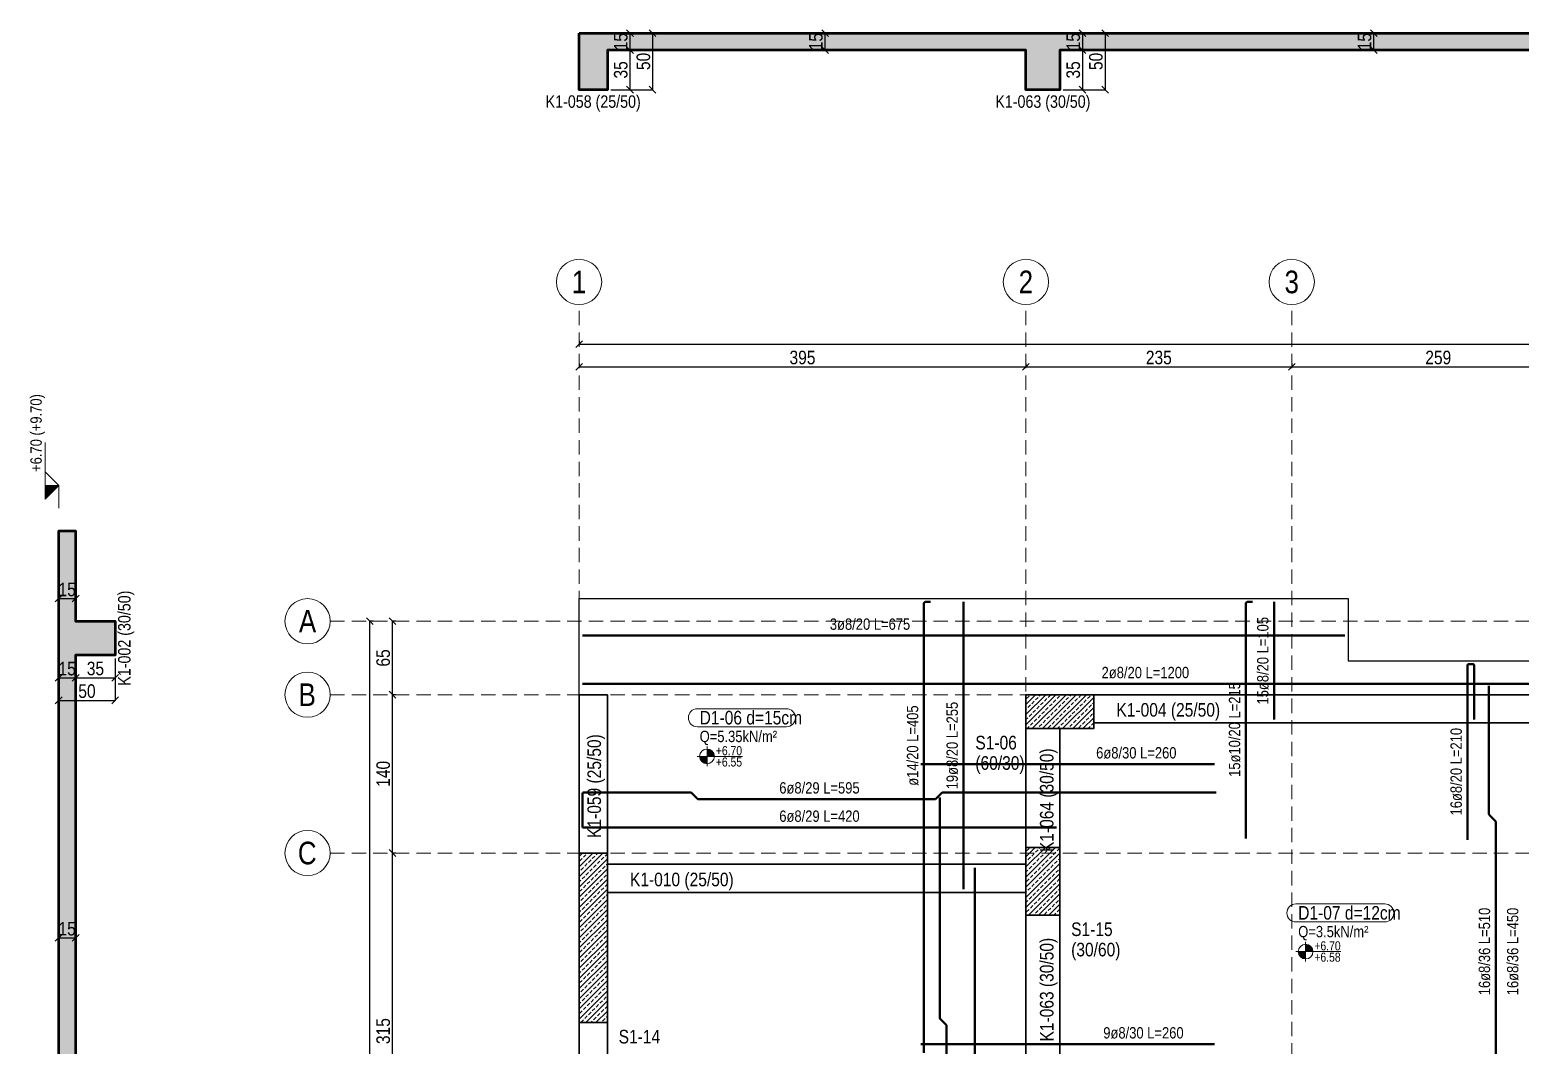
# Model space of a CAD drawing. Header units: millimetres. Extents: x 918 to 6439, y 631 to 3135.
# Drawn here: x 918 to 2236, y 2215 to 3113 of the extents above; entities that cross this region are included whole.
import ezdxf
from ezdxf.enums import TextEntityAlignment as Align

# ---------------------------------------------------------------- set-up
doc = ezdxf.new("R2010")
doc.units = ezdxf.units.MM
doc.linetypes.add('DASHED', pattern=[19.05, 12.7, -6.35])
for name, color, linetype, lineweight in [('AKS BALONU (BEYKENT)', 7, 'Continuous', 20), ('AKS CIZGISI (BEYKENT)', 252, 'DASHED', 20), ('AKS OLCU (BEYKENT)', 200, 'Continuous', 20), ('AKS YAZISI (BEYKENT)', 3, 'Continuous', 20), ('DONATI (BEYKENT)', 4, 'Continuous', 40), ('DONATI YAZISI (BEYKENT)', 3, 'Continuous', 20), ('DOSEME ISMI (BEYKENT)', 9, 'Continuous', 20), ('DOSEME PAFTA (BEYKENT)', 3, 'Continuous', 20), ('KAT SINIRI (BEYKENT)', 41, 'Continuous', 25), ('KESIT CIZGISI (BEYKENT)', 3, 'Continuous', 50), ('KIRIS (BEYKENT)', 2, 'Continuous', 30), ('KIRIS ISMI (BEYKENT)', 40, 'Continuous', 20), ('KOLON (BEYKENT)', 3, 'Continuous', 30), ('KOLON ISMI (BEYKENT)', 91, 'Continuous', 20), ('KOT CIZGISI (BEYKENT)', 7, 'Continuous', 20), ('KOT YAZI (BEYKENT)', 7, 'Continuous', 20), ('OLCU (BEYKENT)', 14, 'Continuous', 20), ('TARAMA (BEYKENT)', 252, 'Continuous', 20), ('YUK YAZISI (BEYKENT)', 140, 'Continuous', 20)]:
    doc.layers.add(name, color=color, linetype=linetype, lineweight=lineweight)
doc.styles.add('DONATI YAZISI (BEYKENT)', font='')
doc.styles.add('YAZI (BEYKENT)', font='')
doc.styles.get('DONATI YAZISI (BEYKENT)').set_extended_font_data('Bahnschrift Light Condensed')
doc.styles.get('YAZI (BEYKENT)').set_extended_font_data('Bahnschrift Light Condensed')
doc.dimstyles.new('AKS_OLCU', dxfattribs={"dimtxt": 12, "dimasz": 3, "dimexe": 0.18, "dimexo": 3, "dimgap": 2, "dimtad": 1, "dimdec": 0, "dimrnd": 0.5, "dimzin": 12, "dimdsep": 46, "dimtxsty": 'YAZI (BEYKENT)', "dimtsz": 3, "dimcen": 0.09, "dimclrt": 7, "dimadec": 0, "dimazin": 0, "dimtfac": 1, "dimtdec": 4, "dimtix": 1, "dimtmove": 0, "dimatfit": 3, "dimfxl": 1, "dimtolj": 1, "dimtzin": 0, "dimarcsym": 0})
doc.dimstyles.new('PLAN_OLCU', dxfattribs={"dimtxt": 12, "dimasz": 3, "dimexe": 0.18, "dimexo": 3, "dimgap": 2, "dimtad": 1, "dimdec": 0, "dimrnd": 0.5, "dimzin": 12, "dimdsep": 46, "dimtxsty": 'YAZI (BEYKENT)', "dimtsz": 3, "dimcen": 0.09, "dimclrt": 7, "dimadec": 0, "dimazin": 0, "dimtfac": 1, "dimtdec": 4, "dimtix": 1, "dimtmove": 0, "dimatfit": 3, "dimfxl": 1, "dimtolj": 1, "dimtzin": 0, "dimarcsym": 0})
pattern_1 = [(45, (-160760.9784, -10846.006), (-4.49012806, 4.49012806), []), (45, (-160756.488, -10846.006), (-4.49012806, 4.49012806), [3.175, -1.5875])]

# ---------------------------------------------------------------- blocks, each defined once
blk = doc.blocks.new('*D189')
at = {"layer": 'DEFPOINTS', "color": 0, "transparency": 16777216}
for p in [(944, 2559.6), (959, 2559.6), (959, 2539.6)]:
    blk.add_point(p, dxfattribs=at)
at = {"layer": 'OLCU (BEYKENT)', "color": 0, "lineweight": -2, "transparency": 16777216}
for p, q in [((944, 2556.6), (944, 2539.4)), ((959, 2556.6), (959, 2539.4)), ((941, 2536.6), (947, 2542.6)), ((944, 2539.6), (959, 2539.6)), ((956, 2536.6), (962, 2542.6))]:
    blk.add_line(p, q, dxfattribs=at)
at = {"layer": 'OLCU (BEYKENT)', "color": 7, "lineweight": 20, "transparency": 16777216, "insert": (951.5, 2547.6), "char_height": 12, "attachment_point": 5, "style": 'YAZI (BEYKENT)'}
blk.add_mtext('\\A1;15', dxfattribs=at)
blk = doc.blocks.new('*D190')
at = {"layer": 'DEFPOINTS', "color": 0, "transparency": 16777216}
for p in [(959, 2559.6), (994, 2559.6), (994, 2539.6)]:
    blk.add_point(p, dxfattribs=at)
at = {"layer": 'OLCU (BEYKENT)', "color": 0, "lineweight": -2, "transparency": 16777216}
for p, q in [((959, 2556.6), (959, 2539.4)), ((994, 2556.6), (994, 2539.4)), ((956, 2536.6), (962, 2542.6)), ((959, 2539.6), (994, 2539.6)), ((991, 2536.6), (997, 2542.6))]:
    blk.add_line(p, q, dxfattribs=at)
at = {"layer": 'OLCU (BEYKENT)', "color": 7, "lineweight": 20, "transparency": 16777216, "insert": (976.5, 2547.7), "char_height": 12, "attachment_point": 5, "style": 'YAZI (BEYKENT)'}
blk.add_mtext('\\A1;35', dxfattribs=at)
blk = doc.blocks.new('*D191')
at = {"layer": 'DEFPOINTS', "color": 0, "transparency": 16777216}
for p in [(944, 2559.6), (994, 2559.6), (994, 2519.6)]:
    blk.add_point(p, dxfattribs=at)
at = {"layer": 'OLCU (BEYKENT)', "color": 0, "lineweight": -2, "transparency": 16777216}
for p, q in [((944, 2556.6), (944, 2519.4)), ((994, 2556.6), (994, 2519.4)), ((941, 2516.6), (947, 2522.6)), ((944, 2519.6), (994, 2519.6)), ((991, 2516.6), (997, 2522.6))]:
    blk.add_line(p, q, dxfattribs=at)
at = {"layer": 'OLCU (BEYKENT)', "color": 7, "lineweight": 20, "transparency": 16777216, "insert": (969, 2527.7), "char_height": 12, "attachment_point": 5, "style": 'YAZI (BEYKENT)'}
blk.add_mtext('\\A1;50', dxfattribs=at)
blk = doc.blocks.new('*D204')
at = {"layer": 'DEFPOINTS', "color": 0, "transparency": 16777216}
for p in [(944, 2329.6), (959, 2329.6), (959, 2309.6)]:
    blk.add_point(p, dxfattribs=at)
at = {"layer": 'OLCU (BEYKENT)', "color": 0, "lineweight": -2, "transparency": 16777216}
for p, q in [((944, 2326.6), (944, 2309.4)), ((959, 2326.6), (959, 2309.4)), ((941, 2306.6), (947, 2312.6)), ((944, 2309.6), (959, 2309.6)), ((956, 2306.6), (962, 2312.6))]:
    blk.add_line(p, q, dxfattribs=at)
at = {"layer": 'OLCU (BEYKENT)', "color": 7, "lineweight": 20, "transparency": 16777216, "insert": (951.5, 2317.6), "char_height": 12, "attachment_point": 5, "style": 'YAZI (BEYKENT)'}
blk.add_mtext('\\A1;15', dxfattribs=at)
blk = doc.blocks.new('*D205')
at = {"layer": 'DEFPOINTS', "color": 0, "transparency": 16777216}
for p in [(944, 2629.6), (959, 2629.6), (959, 2609.6)]:
    blk.add_point(p, dxfattribs=at)
at = {"layer": 'OLCU (BEYKENT)', "color": 0, "lineweight": -2, "transparency": 16777216}
for p, q in [((944, 2626.6), (944, 2609.4)), ((959, 2626.6), (959, 2609.4)), ((941, 2606.6), (947, 2612.6)), ((944, 2609.6), (959, 2609.6)), ((956, 2606.6), (962, 2612.6))]:
    blk.add_line(p, q, dxfattribs=at)
at = {"layer": 'OLCU (BEYKENT)', "color": 7, "lineweight": 20, "transparency": 16777216, "insert": (951.5, 2617.6), "char_height": 12, "attachment_point": 5, "style": 'YAZI (BEYKENT)'}
blk.add_mtext('\\A1;15', dxfattribs=at)
blk = doc.blocks.new('*D210')
at = {"layer": 'AKS OLCU (BEYKENT)', "color": 0, "lineweight": -2, "transparency": 16777216}
for p, q in [((1401, 2831.6), (1407, 2837.6)), ((1404, 2837.6), (1404, 2834.7)), ((1404, 2834.6), (6139, 2834.6)), ((6136, 2831.6), (6142, 2837.6)), ((6139, 2837.6), (6139, 2834.7))]:
    blk.add_line(p, q, dxfattribs=at)
at = {"layer": 'DEFPOINTS', "color": 0, "transparency": 16777216}
for p in [(1404, 2834.6), (6139, 2834.6), (6139, 2834.6)]:
    blk.add_point(p, dxfattribs=at)
at = {"layer": 'AKS OLCU (BEYKENT)', "color": 7, "transparency": 16777216, "insert": (3771.5, 2842.7), "char_height": 12, "attachment_point": 5, "style": 'YAZI (BEYKENT)'}
blk.add_mtext('\\A1;4735', dxfattribs=at)
blk = doc.blocks.new('*D211')
at = {"layer": 'AKS OLCU (BEYKENT)', "color": 0, "lineweight": -2, "transparency": 16777216}
for p, q in [((1401, 2811.6), (1407, 2817.6)), ((1404, 2817.6), (1404, 2814.7)), ((1404, 2814.6), (1799, 2814.6)), ((1796, 2811.6), (1802, 2817.6)), ((1799, 2817.6), (1799, 2814.7))]:
    blk.add_line(p, q, dxfattribs=at)
at = {"layer": 'DEFPOINTS', "color": 0, "transparency": 16777216}
for p in [(1404, 2814.6), (1799, 2814.6), (1799, 2814.6)]:
    blk.add_point(p, dxfattribs=at)
at = {"layer": 'AKS OLCU (BEYKENT)', "color": 7, "transparency": 16777216, "insert": (1601.5, 2822.7), "char_height": 12, "attachment_point": 5, "style": 'YAZI (BEYKENT)'}
blk.add_mtext('\\A1;395', dxfattribs=at)
blk = doc.blocks.new('*D212')
at = {"layer": 'AKS OLCU (BEYKENT)', "color": 0, "lineweight": -2, "transparency": 16777216}
for p, q in [((1796, 2811.6), (1802, 2817.6)), ((1799, 2817.6), (1799, 2814.7)), ((1799, 2814.6), (2034, 2814.6)), ((2031, 2811.6), (2037, 2817.6)), ((2034, 2817.6), (2034, 2814.7))]:
    blk.add_line(p, q, dxfattribs=at)
at = {"layer": 'DEFPOINTS', "color": 0, "transparency": 16777216}
for p in [(1799, 2814.6), (2034, 2814.6), (2034, 2814.6)]:
    blk.add_point(p, dxfattribs=at)
at = {"layer": 'AKS OLCU (BEYKENT)', "color": 7, "transparency": 16777216, "insert": (1916.5, 2822.7), "char_height": 12, "attachment_point": 5, "style": 'YAZI (BEYKENT)'}
blk.add_mtext('\\A1;235', dxfattribs=at)
blk = doc.blocks.new('*D235')
at = {"layer": 'AKS OLCU (BEYKENT)', "color": 0, "lineweight": -2, "transparency": 16777216}
for p, q in [((2031, 2811.6), (2037, 2817.6)), ((2034, 2817.6), (2034, 2814.7)), ((2034, 2814.6), (2293, 2814.6)), ((2290, 2811.6), (2296, 2817.6)), ((2293, 2817.6), (2293, 2814.7))]:
    blk.add_line(p, q, dxfattribs=at)
at = {"layer": 'DEFPOINTS', "color": 0, "transparency": 16777216}
for p in [(2034, 2814.6), (2293, 2814.6), (2293, 2814.6)]:
    blk.add_point(p, dxfattribs=at)
at = {"layer": 'AKS OLCU (BEYKENT)', "color": 7, "transparency": 16777216, "insert": (2163.5, 2822.7), "char_height": 12, "attachment_point": 5, "style": 'YAZI (BEYKENT)'}
blk.add_mtext('\\A1;259', dxfattribs=at)
blk = doc.blocks.new('*D241')
at = {"layer": 'AKS OLCU (BEYKENT)', "color": 0, "lineweight": -2, "transparency": 16777216}
for p, q in [((1222, 2586.6), (1216, 2592.6)), ((1219, 959.6), (1219, 2589.6)), ((1222, 2589.6), (1219.2, 2589.6)), ((1222, 956.6), (1216, 962.6)), ((1222, 959.6), (1219.2, 959.6))]:
    blk.add_line(p, q, dxfattribs=at)
at = {"layer": 'DEFPOINTS', "color": 0, "transparency": 16777216}
for p in [(1219, 2589.6), (1219, 2589.6), (1219, 959.6)]:
    blk.add_point(p, dxfattribs=at)
at = {"layer": 'AKS OLCU (BEYKENT)', "color": 7, "transparency": 16777216, "insert": (1210.9, 1774.6), "char_height": 12, "attachment_point": 5, "rotation": 90, "style": 'YAZI (BEYKENT)'}
blk.add_mtext('\\A1;1630', dxfattribs=at)
blk = doc.blocks.new('*D247')
at = {"layer": 'AKS OLCU (BEYKENT)', "color": 0, "lineweight": -2, "transparency": 16777216}
for p, q in [((1242, 2381.6), (1236, 2387.6)), ((1239, 2069.6), (1239, 2384.6)), ((1242, 2384.6), (1239.2, 2384.6)), ((1242, 2066.6), (1236, 2072.6)), ((1242, 2069.6), (1239.2, 2069.6))]:
    blk.add_line(p, q, dxfattribs=at)
at = {"layer": 'DEFPOINTS', "color": 0, "transparency": 16777216}
for p in [(1239, 2384.6), (1239, 2384.6), (1239, 2069.6)]:
    blk.add_point(p, dxfattribs=at)
at = {"layer": 'AKS OLCU (BEYKENT)', "color": 7, "transparency": 16777216, "insert": (1230.9, 2227.1), "char_height": 12, "attachment_point": 5, "rotation": 90, "style": 'YAZI (BEYKENT)'}
blk.add_mtext('\\A1;315', dxfattribs=at)
blk = doc.blocks.new('*D248')
at = {"layer": 'AKS OLCU (BEYKENT)', "color": 0, "lineweight": -2, "transparency": 16777216}
for p, q in [((1242, 2521.6), (1236, 2527.6)), ((1239, 2384.6), (1239, 2524.6)), ((1242, 2524.6), (1239.2, 2524.6)), ((1242, 2381.6), (1236, 2387.6)), ((1242, 2384.6), (1239.2, 2384.6))]:
    blk.add_line(p, q, dxfattribs=at)
at = {"layer": 'DEFPOINTS', "color": 0, "transparency": 16777216}
for p in [(1239, 2524.6), (1239, 2524.6), (1239, 2384.6)]:
    blk.add_point(p, dxfattribs=at)
at = {"layer": 'AKS OLCU (BEYKENT)', "color": 7, "transparency": 16777216, "insert": (1230.9, 2454.6), "char_height": 12, "attachment_point": 5, "rotation": 90, "style": 'YAZI (BEYKENT)'}
blk.add_mtext('\\A1;140', dxfattribs=at)
blk = doc.blocks.new('*D249')
at = {"layer": 'AKS OLCU (BEYKENT)', "color": 0, "lineweight": -2, "transparency": 16777216}
for p, q in [((1242, 2586.6), (1236, 2592.6)), ((1239, 2524.6), (1239, 2589.6)), ((1242, 2589.6), (1239.2, 2589.6)), ((1242, 2521.6), (1236, 2527.6)), ((1242, 2524.6), (1239.2, 2524.6))]:
    blk.add_line(p, q, dxfattribs=at)
at = {"layer": 'DEFPOINTS', "color": 0, "transparency": 16777216}
for p in [(1239, 2589.6), (1239, 2589.6), (1239, 2524.6)]:
    blk.add_point(p, dxfattribs=at)
at = {"layer": 'AKS OLCU (BEYKENT)', "color": 7, "transparency": 16777216, "insert": (1230.9, 2557.1), "char_height": 12, "attachment_point": 5, "rotation": 90, "style": 'YAZI (BEYKENT)'}
blk.add_mtext('\\A1;65', dxfattribs=at)
blk = doc.blocks.new('*D138')
at = {"layer": 'DEFPOINTS', "color": 0, "transparency": 16777216}
for p in [(1429, 3109.6), (1429, 3094.6), (1449, 3094.6)]:
    blk.add_point(p, dxfattribs=at)
at = {"layer": 'OLCU (BEYKENT)', "color": 0, "lineweight": -2, "transparency": 16777216}
for p, q in [((1432, 3109.6), (1449.2, 3109.6)), ((1452, 3106.6), (1446, 3112.6)), ((1449, 3109.6), (1449, 3094.6)), ((1452, 3091.6), (1446, 3097.6)), ((1432, 3094.6), (1449.2, 3094.6))]:
    blk.add_line(p, q, dxfattribs=at)
at = {"layer": 'OLCU (BEYKENT)', "color": 7, "lineweight": 20, "transparency": 16777216, "insert": (1440.9, 3102.1), "char_height": 12, "attachment_point": 5, "rotation": 90, "style": 'YAZI (BEYKENT)'}
blk.add_mtext('\\A1;15', dxfattribs=at)
blk = doc.blocks.new('*D139')
at = {"layer": 'DEFPOINTS', "color": 0, "transparency": 16777216}
for p in [(1429, 3094.6), (1429, 3059.6), (1449, 3059.6)]:
    blk.add_point(p, dxfattribs=at)
at = {"layer": 'OLCU (BEYKENT)', "color": 0, "lineweight": -2, "transparency": 16777216}
for p, q in [((1452, 3091.6), (1446, 3097.6)), ((1432, 3094.6), (1449.2, 3094.6)), ((1449, 3094.6), (1449, 3059.6)), ((1432, 3059.6), (1449.2, 3059.6)), ((1452, 3056.6), (1446, 3062.6))]:
    blk.add_line(p, q, dxfattribs=at)
at = {"layer": 'OLCU (BEYKENT)', "color": 7, "lineweight": 20, "transparency": 16777216, "insert": (1440.9, 3077.1), "char_height": 12, "attachment_point": 5, "rotation": 90, "style": 'YAZI (BEYKENT)'}
blk.add_mtext('\\A1;35', dxfattribs=at)
blk = doc.blocks.new('*D140')
at = {"layer": 'DEFPOINTS', "color": 0, "transparency": 16777216}
for p in [(1429, 3109.6), (1429, 3059.6), (1469, 3059.6)]:
    blk.add_point(p, dxfattribs=at)
at = {"layer": 'OLCU (BEYKENT)', "color": 0, "lineweight": -2, "transparency": 16777216}
for p, q in [((1432, 3109.6), (1469.2, 3109.6)), ((1472, 3106.6), (1466, 3112.6)), ((1469, 3109.6), (1469, 3059.6)), ((1432, 3059.6), (1469.2, 3059.6)), ((1472, 3056.6), (1466, 3062.6))]:
    blk.add_line(p, q, dxfattribs=at)
at = {"layer": 'OLCU (BEYKENT)', "color": 7, "lineweight": 20, "transparency": 16777216, "insert": (1460.9, 3084.6), "char_height": 12, "attachment_point": 5, "rotation": 90, "style": 'YAZI (BEYKENT)'}
blk.add_mtext('\\A1;50', dxfattribs=at)
blk = doc.blocks.new('*D141')
at = {"layer": 'DEFPOINTS', "color": 0, "transparency": 16777216}
for p in [(1829, 3109.6), (1829, 3094.6), (1849, 3094.6)]:
    blk.add_point(p, dxfattribs=at)
at = {"layer": 'OLCU (BEYKENT)', "color": 0, "lineweight": -2, "transparency": 16777216}
for p, q in [((1832, 3109.6), (1849.2, 3109.6)), ((1852, 3106.6), (1846, 3112.6)), ((1849, 3109.6), (1849, 3094.6)), ((1852, 3091.6), (1846, 3097.6)), ((1832, 3094.6), (1849.2, 3094.6))]:
    blk.add_line(p, q, dxfattribs=at)
at = {"layer": 'OLCU (BEYKENT)', "color": 7, "lineweight": 20, "transparency": 16777216, "insert": (1840.9, 3102.1), "char_height": 12, "attachment_point": 5, "rotation": 90, "style": 'YAZI (BEYKENT)'}
blk.add_mtext('\\A1;15', dxfattribs=at)
blk = doc.blocks.new('*D142')
at = {"layer": 'DEFPOINTS', "color": 0, "transparency": 16777216}
for p in [(1829, 3094.6), (1829, 3059.6), (1849, 3059.6)]:
    blk.add_point(p, dxfattribs=at)
at = {"layer": 'OLCU (BEYKENT)', "color": 0, "lineweight": -2, "transparency": 16777216}
for p, q in [((1852, 3091.6), (1846, 3097.6)), ((1832, 3094.6), (1849.2, 3094.6)), ((1849, 3094.6), (1849, 3059.6)), ((1832, 3059.6), (1849.2, 3059.6)), ((1852, 3056.6), (1846, 3062.6))]:
    blk.add_line(p, q, dxfattribs=at)
at = {"layer": 'OLCU (BEYKENT)', "color": 7, "lineweight": 20, "transparency": 16777216, "insert": (1840.9, 3077.1), "char_height": 12, "attachment_point": 5, "rotation": 90, "style": 'YAZI (BEYKENT)'}
blk.add_mtext('\\A1;35', dxfattribs=at)
blk = doc.blocks.new('*D143')
at = {"layer": 'DEFPOINTS', "color": 0, "transparency": 16777216}
for p in [(1829, 3109.6), (1829, 3059.6), (1869, 3059.6)]:
    blk.add_point(p, dxfattribs=at)
at = {"layer": 'OLCU (BEYKENT)', "color": 0, "lineweight": -2, "transparency": 16777216}
for p, q in [((1832, 3109.6), (1869.2, 3109.6)), ((1872, 3106.6), (1866, 3112.6)), ((1869, 3109.6), (1869, 3059.6)), ((1832, 3059.6), (1869.2, 3059.6)), ((1872, 3056.6), (1866, 3062.6))]:
    blk.add_line(p, q, dxfattribs=at)
at = {"layer": 'OLCU (BEYKENT)', "color": 7, "lineweight": 20, "transparency": 16777216, "insert": (1860.9, 3084.6), "char_height": 12, "attachment_point": 5, "rotation": 90, "style": 'YAZI (BEYKENT)'}
blk.add_mtext('\\A1;50', dxfattribs=at)
blk = doc.blocks.new('*D179')
at = {"layer": 'DEFPOINTS', "color": 0, "transparency": 16777216}
for p in [(2086.5, 3109.6), (2106.5, 3109.6), (2086.5, 3094.6)]:
    blk.add_point(p, dxfattribs=at)
at = {"layer": 'OLCU (BEYKENT)', "color": 0, "lineweight": -2, "transparency": 16777216}
for p, q in [((2089.5, 3109.6), (2106.7, 3109.6)), ((2109.5, 3106.6), (2103.5, 3112.6)), ((2106.5, 3094.6), (2106.5, 3109.6)), ((2109.5, 3091.6), (2103.5, 3097.6)), ((2089.5, 3094.6), (2106.7, 3094.6))]:
    blk.add_line(p, q, dxfattribs=at)
at = {"layer": 'OLCU (BEYKENT)', "color": 7, "lineweight": 20, "transparency": 16777216, "insert": (2098.4, 3102.1), "char_height": 12, "attachment_point": 5, "rotation": 90, "style": 'YAZI (BEYKENT)'}
blk.add_mtext('\\A1;15', dxfattribs=at)
blk = doc.blocks.new('*D186')
at = {"layer": 'DEFPOINTS', "color": 0, "transparency": 16777216}
for p in [(1601.5, 3109.6), (1621.5, 3109.6), (1601.5, 3094.6)]:
    blk.add_point(p, dxfattribs=at)
at = {"layer": 'OLCU (BEYKENT)', "color": 0, "lineweight": -2, "transparency": 16777216}
for p, q in [((1604.5, 3109.6), (1621.7, 3109.6)), ((1624.5, 3106.6), (1618.5, 3112.6)), ((1621.5, 3094.6), (1621.5, 3109.6)), ((1624.5, 3091.6), (1618.5, 3097.6)), ((1604.5, 3094.6), (1621.7, 3094.6))]:
    blk.add_line(p, q, dxfattribs=at)
at = {"layer": 'OLCU (BEYKENT)', "color": 7, "lineweight": 20, "transparency": 16777216, "insert": (1613.4, 3102.1), "char_height": 12, "attachment_point": 5, "rotation": 90, "style": 'YAZI (BEYKENT)'}
blk.add_mtext('\\A1;15', dxfattribs=at)

msp = doc.modelspace()

# ---------------------------------------------------------------- hatches: boundary and pattern name
at = {"layer": 'KOT CIZGISI (BEYKENT)'}
msp.add_hatch(color=250, dxfattribs=at).paths.add_polyline_path([(944, 2709.6), (932, 2697.6), (932, 2709.6)])
at = {"layer": 'KOT CIZGISI (BEYKENT)', "true_color": 0x000000}
h = msp.add_hatch(color=18, dxfattribs=at)
h.dxf.hatch_style = 1
h.paths.add_polyline_path([(1517.1, 2470), (1510.6, 2470, 0.414214), (1517.1, 2463.5)])
h = msp.add_hatch(color=18, dxfattribs=at)
h.dxf.hatch_style = 1
h.paths.add_polyline_path([(1517.1, 2476.6), (1517.1, 2470), (1523.7, 2470, 0.414214)])
h = msp.add_hatch(color=18, dxfattribs=at)
h.dxf.hatch_style = 1
h.paths.add_polyline_path([(2046.2, 2297.4), (2039.7, 2297.4, 0.414214), (2046.2, 2290.9)])
h = msp.add_hatch(color=18, dxfattribs=at)
h.dxf.hatch_style = 1
h.paths.add_polyline_path([(2046.2, 2303.9), (2046.2, 2297.4), (2052.8, 2297.4, 0.414214)])
at = {"layer": 'TARAMA (BEYKENT)'}
h = msp.add_hatch(dxfattribs=at)
h.set_pattern_fill('ANSI33', color=256, style=0)
h.set_pattern_definition([(45, (-155060.9784, -10846.006), (-4.49012806, 4.49012806), []), (45, (-155056.488, -10846.006), (-4.49012806, 4.49012806), [3.175, -1.5875])])
h.paths.add_polyline_path([(1404, 3109.6), (6139, 3109.6), (6139, 3059.6), (6114, 3059.6), (6114, 3094.6), (5744, 3094.6), (5744, 3059.6), (5714, 3059.6), (5714, 3094.6), (5164, 3094.6), (5164, 3059.6), (5139, 3059.6), (5139, 3094.6), (4869, 3094.6), (4869, 3059.6), (4844, 3059.6), (4844, 3094.6), (4574, 3094.6), (4574, 3059.6), (4549, 3059.6), (4549, 3094.6), (4169, 3094.6), (4169, 3059.6), (4139, 3059.6), (4139, 3094.6), (3594, 3094.6), (3594, 3059.6), (3569, 3059.6), (3569, 3094.6), (3294, 3094.6), (3294, 3059.6), (3269, 3059.6), (3269, 3094.6), (2999, 3094.6), (2999, 3059.6), (2974, 3059.6), (2974, 3094.6), (2699, 3094.6), (2699, 3059.6), (2674, 3059.6), (2674, 3094.6), (2399, 3094.6), (2399, 3059.6), (2374, 3059.6), (2374, 3094.6), (1829, 3094.6), (1829, 3059.6), (1799, 3059.6), (1799, 3094.6), (1429, 3094.6), (1429, 3059.6), (1404, 3059.6)])
h = msp.add_hatch(dxfattribs=at)
h.set_pattern_fill('ANSI33', color=256, style=0)
h.set_pattern_definition(pattern_1)
h.paths.add_polyline_path([(959, 879.6), (944, 879.6), (944, 2669.6), (959, 2669.6), (959, 2589.6), (994, 2589.6), (994, 2559.6), (959, 2559.6), (959, 2094.6), (994, 2094.6), (994, 2069.6), (959, 2069.6), (959, 1794.6), (994, 1794.6), (994, 1764.6), (959, 1764.6), (959, 1479.6), (994, 1479.6), (994, 1454.6), (959, 1454.6), (959, 989.6), (994, 989.6), (994, 959.6), (959, 959.6)])
h = msp.add_hatch(dxfattribs=at)
h.set_pattern_fill('ANSI33', color=256, style=0)
h.set_pattern_definition(pattern_1)
h.paths.add_polyline_path([(1799, 2494.6), (1859, 2494.6), (1859, 2524.6), (1799, 2524.6)])
h = msp.add_hatch(dxfattribs=at)
h.set_pattern_fill('ANSI33', color=256, style=0)
h.set_pattern_definition(pattern_1)
h.paths.add_polyline_path([(1799, 2329.6), (1829, 2329.6), (1829, 2389.6), (1799, 2389.6)])
h = msp.add_hatch(dxfattribs=at)
h.set_pattern_fill('ANSI33', color=256, style=0)
h.set_pattern_definition(pattern_1)
h.paths.add_polyline_path([(1404, 2234.6), (1429, 2234.6), (1429, 2384.6), (1404, 2384.6)])

# ---------------------------------------------------------------- linework, layer by layer
at = {"layer": 'AKS BALONU (BEYKENT)'}
for centre in [(1404, 2889.6), (1799, 2889.6), (2034, 2889.6), (1164, 2589.6), (1164, 2524.6), (1164, 2384.6)]:
    msp.add_circle(centre, 20, dxfattribs=at)
at = {"layer": 'AKS CIZGISI (BEYKENT)'}
for p, q in [((1404, 679.6), (1404, 2869.6)), ((1799, 679.6), (1799, 2869.6)), ((2034, 679.6), (2034, 2869.6)), ((1184, 2589.6), (6359, 2589.6)), ((1184, 2524.6), (6359, 2524.6)), ((1184, 2384.6), (6359, 2384.6))]:
    msp.add_line(p, q, dxfattribs=at)
at = {"layer": 'DONATI (BEYKENT)'}
for points in [[(1708.8, 2207.8), (1708.8, 2605.1, -0.414214), (1710.3, 2606.6), (1714.8, 2606.6)], [(1993.4, 2397.3), (1993.4, 2605.1, -0.414214), (1994.9, 2606.6), (1999.4, 2606.6)], [(2195.3, 2502.6), (2195.3, 2550.1, 0.414214), (2193.8, 2551.6), (2190.8, 2551.6, 0.414214), (2189.3, 2550.1), (2189.3, 2396.3)], [(2208.3, 2532.3), (2208.3, 2419.2, 0.198912), (2208.8, 2418.1), (2213.9, 2413, -0.198912), (2214.3, 2411.9), (2214.3, 2182.2, -0.198912), (2213.9, 2181.1), (2208.8, 2176, 0.198912), (2208.3, 2174.9), (2208.3, 2026.6)], [(1407, 2407.2), (1407, 2436.7, -0.414214), (1408.5, 2438.2), (1502.4, 2438.2, -0.198912), (1503.5, 2437.7), (1508.6, 2432.6, 0.198912), (1509.6, 2432.2), (1718.4, 2432.2, 0.198912), (1719.5, 2432.6), (1724.6, 2437.7, -0.198912), (1725.6, 2438.2), (1967.3, 2438.2)], [(1722.8, 1622.8), (1722.8, 1904.9, -0.198912), (1723.2, 1906), (1728.3, 1911.1, 0.198912), (1728.8, 1912.2), (1728.8, 2231.9, 0.198912), (1728.3, 2233), (1723.2, 2238.1, -0.198912), (1722.8, 2239.2), (1722.8, 2433.6)]]:
    msp.add_lwpolyline(points, format="xyb", dxfattribs=at)
for points in [[(1743.8, 2606.6), (1743.8, 2352.6)], [(2018.4, 2606.6), (2018.4, 2502.6)], [(2081, 2577), (1407, 2577)], [(2607, 2534.2), (1407, 2534.2)], [(1965.8, 2463.2), (1706, 2463.2)], [(1826, 2407.2), (1407, 2407.2)], [(1753.8, 2371.6), (1753.8, 1767.6)], [(1965.8, 2215.6), (1706, 2215.6)]]:
    msp.add_lwpolyline(points, dxfattribs=at)
at = {"layer": 'DOSEME PAFTA (BEYKENT)'}
for points in [[(1508.6, 2512.2), (1587.3, 2512.2, -1), (1587.3, 2496.2), (1508.6, 2496.2, -1)], [(2037.7, 2339.6), (2116.2, 2339.6, -1), (2116.2, 2323.6), (2037.7, 2323.6, -1)]]:
    msp.add_lwpolyline(points, format="xyb", close=True, dxfattribs=at)
at = {"layer": 'KAT SINIRI (BEYKENT)'}
msp.add_lwpolyline([(4549, 939.6), (3884, 939.6), (3884, 994.6), (2084, 994.6), (2084, 939.6), (1404, 939.6), (1404, 1664.6), (1384, 1664.6), (1384, 1714.6), (1404, 1714.6), (1404, 2609.6), (2084, 2609.6), (2084, 2554.6), (3884, 2554.6), (3884, 2609.6), (4549, 2609.6)], dxfattribs=at)
at = {"layer": 'KESIT CIZGISI (BEYKENT)'}
for points in [[(1404, 3109.6), (6139, 3109.6)], [(2374, 3094.6), (1829, 3094.6), (1829, 3059.6), (1799, 3059.6), (1799, 3094.6), (1429, 3094.6), (1429, 3059.6), (1404, 3059.6), (1404, 3109.6)], [(944, 879.6), (944, 2669.6), (959, 2669.6), (959, 2589.6), (994, 2589.6), (994, 2559.6), (959, 2559.6), (959, 2094.6)]]:
    msp.add_lwpolyline(points, dxfattribs=at)
at = {"layer": 'KIRIS (BEYKENT)'}
for p, q in [((1404, 2524.6), (1429, 2524.6)), ((1404, 2384.6), (1404, 2524.6)), ((1429, 2524.6), (1429, 2384.6)), ((1859, 2524.6), (2374, 2524.6)), ((1799, 2389.6), (1799, 2494.6)), ((1829, 2494.6), (1829, 2389.6)), ((2374, 2499.6), (1859, 2499.6)), ((1429, 2374.6), (1799, 2374.6)), ((1799, 2349.6), (1429, 2349.6)), ((1799, 2129.6), (1799, 2329.6)), ((1829, 2329.6), (1829, 2129.6)), ((1404, 1824.6), (1404, 2234.6)), ((1429, 2234.6), (1429, 1824.6))]:
    msp.add_line(p, q, dxfattribs=at)
at = {"layer": 'KOLON (BEYKENT)'}
for points in [[(1799, 2494.6), (1859, 2494.6), (1859, 2524.6), (1799, 2524.6)], [(1799, 2329.6), (1829, 2329.6), (1829, 2389.6), (1799, 2389.6)], [(1404, 2234.6), (1429, 2234.6), (1429, 2384.6), (1404, 2384.6)]]:
    msp.add_lwpolyline(points, close=True, dxfattribs=at)
at = {"layer": 'KOT CIZGISI (BEYKENT)'}
for p, q in [((932, 2721.6), (932, 2747.6)), ((932, 2697.6), (932, 2721.6)), ((944, 2709.6), (932, 2721.6)), ((932, 2721.6), (932, 2709.6)), ((944, 2689.6), (944, 2709.6)), ((1517.1, 2478.7), (1517.1, 2461.3)), ((1508.4, 2470), (1548.4, 2470)), ((2046.2, 2306.1), (2046.2, 2288.7)), ((2037.5, 2297.4), (2077.5, 2297.4))]:
    msp.add_line(p, q, dxfattribs=at)
msp.add_lwpolyline([(944, 2709.6), (932, 2697.6), (932, 2709.6)], close=True, dxfattribs=at)
for centre in [(1517.1, 2470), (2046.2, 2297.4)]:
    msp.add_circle(centre, 6.52, dxfattribs=at)

# ---------------------------------------------------------------- texts
at = {"layer": 'AKS YAZISI (BEYKENT)', "style": 'YAZI (BEYKENT)'}
for s, p in [('1', (1404, 2889.6)), ('2', (1799, 2889.6)), ('3', (2034, 2889.6)), ('A', (1164, 2589.6)), ('B', (1163.7, 2524.6)), ('C', (1163.7, 2384.6))]:
    msp.add_text(s, height=20, dxfattribs=at).set_placement(p, align=Align.MIDDLE_CENTER)
at = {"layer": 'DONATI YAZISI (BEYKENT)', "style": 'DONATI YAZISI (BEYKENT)'}
for s, p in [('3ø8/20 L=675', (1661.2, 2587)), ('2ø8/20 L=1200', (1904.6, 2544.2)), ('6ø8/30 L=260', (1896.6, 2473.2)), ('6ø8/29 L=595', (1616.5, 2442.2)), ('6ø8/29 L=420', (1616.5, 2417.2)), ('9ø8/30 L=260', (1902.9, 2225.6))]:
    msp.add_text(s, height=10, dxfattribs=at).set_placement(p, align=Align.MIDDLE_CENTER)
for s, p in [('15ø8/20 L=105', (2008.4, 2554.6)), ('15ø10/20 L=215', (1983.4, 2493.8)), ('19ø8/20 L=255', (1733.8, 2479.6)), ('ø14/20 L=405', (1698.8, 2479.6)), ('16ø8/20 L=210', (2179.3, 2456.5)), ('16ø8/36 L=510', (2204.3, 2297.5)), ('16ø8/36 L=450', (2229.3, 2297.5))]:
    msp.add_text(s, height=10, rotation=90, dxfattribs=at).set_placement(p, align=Align.MIDDLE_CENTER)
at = {"layer": 'DOSEME ISMI (BEYKENT)', "style": 'YAZI (BEYKENT)'}
for s, p in [('D1-06 d=15cm', (1510.6, 2494.7)), ('D1-07 d=12cm', (2039.7, 2322.1))]:
    msp.add_text(s, height=12, dxfattribs=at).set_placement(p, align=Align.BOTTOM_LEFT)
at = {"layer": 'KIRIS ISMI (BEYKENT)', "style": 'YAZI (BEYKENT)'}
for s, p in [('K1-058 (25/50)', (1416.5, 3054.6)), ('K1-063 (30/50)', (1814, 3054.6))]:
    msp.add_text(s, height=11, dxfattribs=at).set_placement(p, align=Align.TOP_CENTER)
msp.add_text('K1-002 (30/50)', height=11, rotation=90, dxfattribs=at).set_placement((1002, 2574.6), align=Align.MIDDLE_CENTER)
for s, p in [('K1-004 (25/50)', (1879, 2501.6)), ('K1-010 (25/50)', (1449, 2351.6))]:
    msp.add_text(s, height=12, dxfattribs=at).set_placement(p, align=Align.BOTTOM_LEFT)
for s, p in [('K1-059 (25/50)', (1427, 2489.6)), ('K1-064 (30/50)', (1827, 2477.1)), ('K1-063 (30/50)', (1827, 2309.6))]:
    msp.add_text(s, height=12, rotation=90, dxfattribs=at).set_placement(p, align=Align.BOTTOM_RIGHT)
at = {"layer": 'KOLON ISMI (BEYKENT)', "style": 'YAZI (BEYKENT)'}
for s, p in [('S1-06', (1754.3, 2472.6)), ('(60/30)', (1754.3, 2454.6)), ('S1-15', (1839, 2307.6)), ('(30/60)', (1839, 2289.6)), ('S1-14', (1439, 2212.6))]:
    msp.add_text(s, height=12, dxfattribs=at).set_placement(p, align=Align.BOTTOM_LEFT)
at = {"layer": 'KOT YAZI (BEYKENT)', "style": 'YAZI (BEYKENT)'}
msp.add_text('+6.70 (+9.70)', height=10, rotation=90, dxfattribs=at).set_placement((932, 2721.6), align=Align.BOTTOM_LEFT)
for s, p in [('+6.70', (1524.9, 2468.7)), ('+6.55', (1524.9, 2458.7)), ('+6.70', (2054, 2296.1)), ('+6.58', (2054, 2286.1))]:
    msp.add_text(s, height=8, dxfattribs=at).set_placement(p, align=Align.BOTTOM_LEFT)
at = {"layer": 'YUK YAZISI (BEYKENT)', "style": 'YAZI (BEYKENT)'}
for s, p in [('Q=5.35kN/m²', (1510.6, 2479.7)), ('Q=3.5kN/m²', (2039.7, 2307.1))]:
    msp.add_text(s, height=10, dxfattribs=at).set_placement(p, align=Align.BOTTOM_LEFT)

# ---------------------------------------------------------------- dimensions: what is measured, and where the dimension line sits
at = {"layer": 'AKS OLCU (BEYKENT)'}
for p1, p2, picture, middle in [((1404, 2834.6), (6139, 2834.6), '*D210', (3771.5, 2842.7)), ((1404, 2814.6), (1799, 2814.6), '*D211', (1601.5, 2822.7)), ((1799, 2814.6), (2034, 2814.6), '*D212', (1916.5, 2822.7)), ((1219, 959.6), (1219, 2589.6), '*D241', (1210.9, 1774.6)), ((1239, 2524.6), (1239, 2589.6), '*D249', (1230.9, 2557.1)), ((1239, 2384.6), (1239, 2524.6), '*D248', (1230.9, 2454.6)), ((1239, 2069.6), (1239, 2384.6), '*D247', (1230.9, 2227.1))]:
    dim = msp.add_aligned_dim(p1=p1, p2=p2, distance=0, dimstyle='AKS_OLCU', dxfattribs=at)
    dim.commit()
    dim.dimension.update_dxf_attribs({"geometry": picture, "text_midpoint": middle})
dim = msp.add_linear_dim(base=(2293, 2814.6), p1=(2034, 2814.6), p2=(2293, 2814.6), angle=180, dimstyle='AKS_OLCU', override={"dimtmove": 1}, dxfattribs=at)
dim.commit()
dim.dimension.update_dxf_attribs({"geometry": '*D235', "text_midpoint": (2163.5, 2822.7)})
at = {"layer": 'OLCU (BEYKENT)', "lineweight": 20}
for p1, p2, distance, picture, middle in [((1429, 3109.6), (1429, 3094.6), 20, '*D138', (1440.9, 3102.1)), ((1429, 3109.6), (1429, 3059.6), 40, '*D140', (1460.9, 3084.6)), ((1601.5, 3094.6), (1601.5, 3109.6), -20, '*D186', (1613.4, 3102.1)), ((1829, 3109.6), (1829, 3094.6), 20, '*D141', (1840.9, 3102.1)), ((1829, 3109.6), (1829, 3059.6), 40, '*D143', (1860.9, 3084.6)), ((2086.5, 3094.6), (2086.5, 3109.6), -20, '*D179', (2098.4, 3102.1)), ((1429, 3094.6), (1429, 3059.6), 20, '*D139', (1440.9, 3077.1)), ((1829, 3094.6), (1829, 3059.6), 20, '*D142', (1840.9, 3077.1)), ((944, 2629.6), (959, 2629.6), -20, '*D205', (951.5, 2617.6)), ((944, 2559.6), (959, 2559.6), -20, '*D189', (951.5, 2547.6)), ((944, 2559.6), (994, 2559.6), -40, '*D191', (969, 2527.7)), ((959, 2559.6), (994, 2559.6), -20, '*D190', (976.5, 2547.7)), ((944, 2329.6), (959, 2329.6), -20, '*D204', (951.5, 2317.6))]:
    dim = msp.add_aligned_dim(p1=p1, p2=p2, distance=distance, dimstyle='PLAN_OLCU', dxfattribs=at)
    dim.commit()
    dim.dimension.update_dxf_attribs({"geometry": picture, "text_midpoint": middle})

doc.saveas('drawing.dxf')
